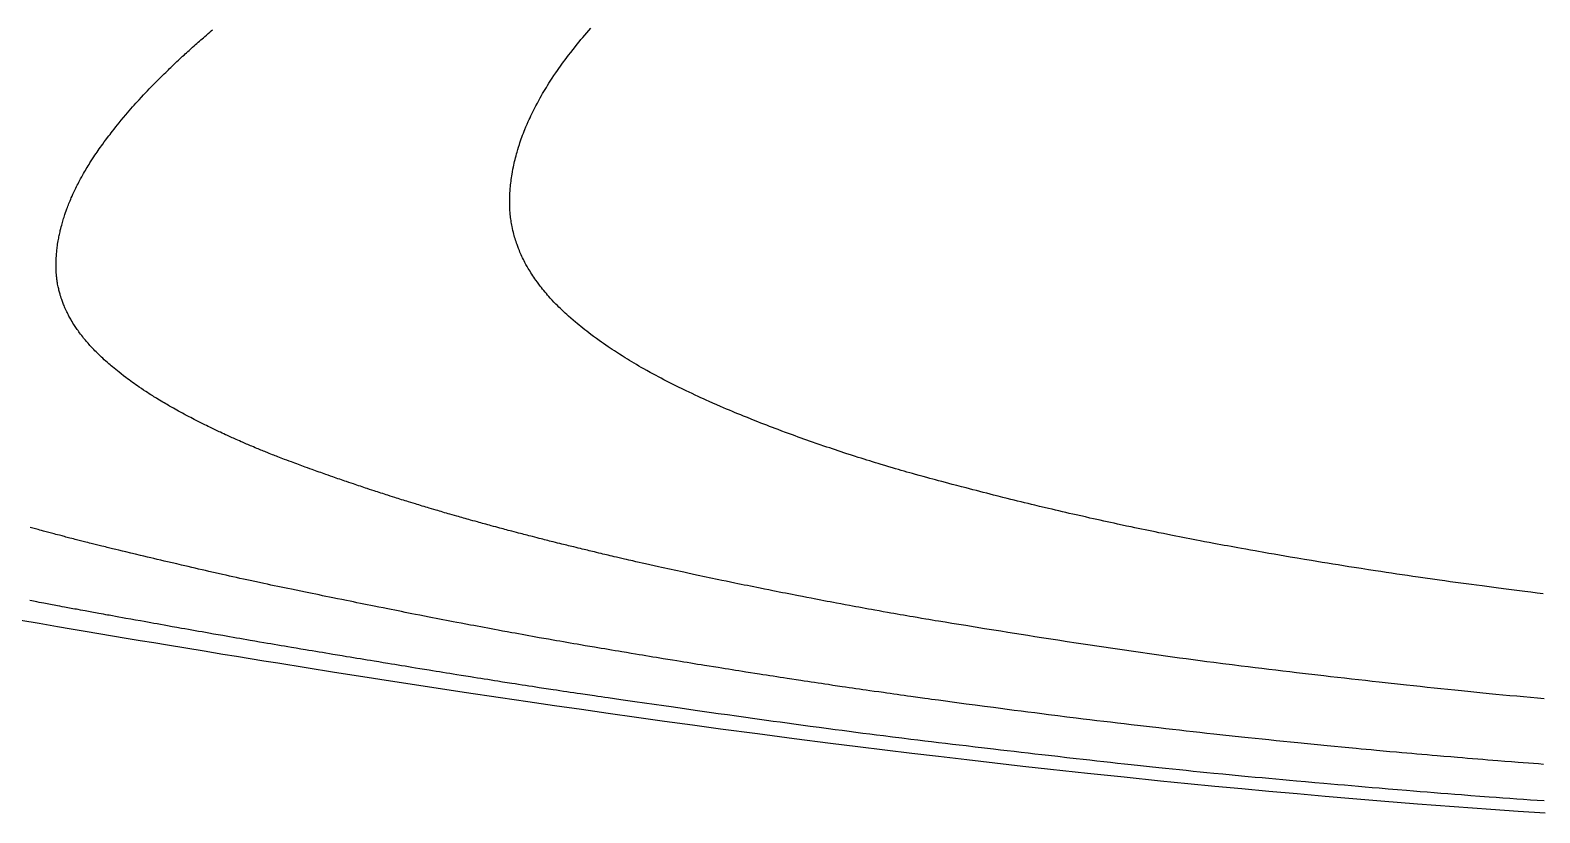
# Model space of a CAD drawing. Extents: x 0 to 9000, y -315 to 2087.
# Drawn here: x 813 to 1955, y -297 to 295 of the extents above; entities that cross this region are included whole.
import ezdxf

# ---------------------------------------------------------------- set-up
doc = ezdxf.new("R2010")
doc.units = 0

msp = doc.modelspace()

# ---------------------------------------------------------------- linework, layer by layer
at = {"layer": 'LAY0', "color": 2}
for points in [[(1958.34, -211.15), (1953.14, -210.688), (1947.93, -210.22), (1942.72, -209.746), (1937.5, -209.264), (1932.26, -208.775), (1927.04, -208.281), (1921.83, -207.783), (1916.62, -207.28), (1909.7, -206.602), (1902.78, -205.914), (1895.86, -205.217), (1890.66, -204.688), (1885.45, -204.153), (1880.23, -203.612), (1875, -203.064), (1869.74, -202.51), (1864.51, -201.953), (1859.3, -201.395), (1854.11, -200.835), (1847.19, -200.083), (1840.29, -199.324), (1833.38, -198.559), (1828.19, -197.98), (1822.98, -197.396), (1817.75, -196.807), (1812.5, -196.212), (1807.2, -195.608), (1801.95, -195.008), (1796.74, -194.41), (1791.56, -193.812), (1784.68, -193.016), (1777.81, -192.216), (1770.93, -191.413), (1765.75, -190.806), (1760.54, -190.194), (1755.3, -189.576), (1750, -188.95), (1744.76, -188.327), (1739.54, -187.698), (1734.32, -187.061), (1729.12, -186.418), (1722.19, -185.55), (1715.27, -184.668), (1708.35, -183.773), (1703.15, -183.093), (1697.95, -182.405), (1692.73, -181.708), (1687.5, -181.002), (1682.25, -180.287), (1677.02, -179.569), (1671.81, -178.846), (1666.61, -178.119), (1659.69, -177.143), (1652.78, -176.156), (1645.86, -175.159), (1640.67, -174.404), (1635.46, -173.642), (1630.24, -172.873), (1625, -172.096), (1619.84, -171.326), (1614.65, -170.547), (1609.44, -169.761), (1604.21, -168.968), (1597.23, -167.902), (1590.25, -166.828), (1583.27, -165.749), (1578.05, -164.936), (1572.84, -164.123), (1567.66, -163.309), (1562.5, -162.496), (1557.48, -161.702), (1552.36, -160.888), (1547.15, -160.058), (1541.88, -159.214), (1534.8, -158.075), (1527.69, -156.926), (1520.6, -155.776), (1515.33, -154.918), (1510.13, -154.067), (1505.01, -153.226), (1500, -152.4), (1497.58, -152), (1495.17, -151.599), (1492.76, -151.196), (1490.35, -150.791), (1487.14, -150.248), (1483.93, -149.702), (1480.72, -149.153), (1478.32, -148.739), (1475.91, -148.323), (1473.5, -147.905), (1471.09, -147.484), (1468.67, -147.062), (1466.26, -146.637), (1463.85, -146.212), (1461.44, -145.785), (1458.23, -145.213), (1455.02, -144.638), (1451.81, -144.06), (1449.4, -143.625), (1446.99, -143.188), (1444.58, -142.749), (1442.17, -142.309), (1439.76, -141.866), (1437.35, -141.422), (1434.94, -140.977), (1432.53, -140.53), (1429.31, -139.932), (1426.1, -139.332), (1422.89, -138.729), (1420.48, -138.275), (1418.07, -137.82), (1415.67, -137.363), (1413.26, -136.904), (1410.85, -136.444), (1408.44, -135.983), (1406.03, -135.52), (1403.62, -135.056), (1400.4, -134.435), (1397.19, -133.811), (1393.97, -133.185), (1391.56, -132.714), (1389.15, -132.242), (1386.75, -131.769), (1384.34, -131.295), (1381.94, -130.819), (1379.53, -130.342), (1377.12, -129.863), (1374.71, -129.382), (1371.49, -128.739), (1368.27, -128.093), (1365.05, -127.444), (1362.64, -126.957), (1360.23, -126.469), (1357.83, -125.98), (1355.43, -125.491), (1353.03, -125.003), (1350.63, -124.511), (1348.22, -124.015), (1345.81, -123.518), (1342.58, -122.851), (1339.35, -122.181), (1336.12, -121.509), (1333.71, -121.004), (1331.3, -120.5), (1328.9, -119.996), (1326.51, -119.492), (1324.13, -118.988), (1321.73, -118.479), (1319.32, -117.967), (1316.9, -117.451), (1313.67, -116.759), (1310.43, -116.064), (1307.2, -115.366), (1304.78, -114.843), (1302.37, -114.32), (1299.98, -113.797), (1297.6, -113.276), (1295.24, -112.758), (1292.85, -112.232), (1290.44, -111.7), (1288.01, -111.162), (1284.76, -110.438), (1281.5, -109.709), (1278.25, -108.979), (1275.83, -108.432), (1273.42, -107.887), (1271.04, -107.345), (1268.68, -106.807), (1267.12, -106.45), (1265.56, -106.092), (1264, -105.734), (1262.45, -105.375), (1260.37, -104.896), (1258.3, -104.415), (1256.23, -103.932), (1254.67, -103.569), (1253.12, -103.205), (1251.56, -102.84), (1250, -102.473), (1248.7, -102.168), (1247.4, -101.861), (1246.1, -101.553), (1244.8, -101.243), (1243.06, -100.83), (1241.31, -100.415), (1239.57, -99.9992), (1238.27, -99.6872), (1236.97, -99.3751), (1235.67, -99.0631), (1234.38, -98.7514), (1233.08, -98.4385), (1231.78, -98.1243), (1230.47, -97.809), (1229.17, -97.4927), (1227.43, -97.0696), (1225.69, -96.6453), (1223.95, -96.2202), (1222.65, -95.901), (1221.35, -95.5816), (1220.05, -95.2623), (1218.75, -94.943), (1217.45, -94.6225), (1216.15, -94.3008), (1214.85, -93.9781), (1213.54, -93.6544), (1211.8, -93.2215), (1210.06, -92.7874), (1208.33, -92.3523), (1207.02, -92.0256), (1205.72, -91.6985), (1204.42, -91.3714), (1203.13, -91.0442), (1201.83, -90.7157), (1200.52, -90.386), (1199.22, -90.0553), (1197.92, -89.7237), (1196.18, -89.2801), (1194.44, -88.8353), (1192.7, -88.3894), (1191.4, -88.0544), (1190.1, -87.7191), (1188.8, -87.3834), (1187.5, -87.0476), (1186.2, -86.7102), (1184.9, -86.3718), (1183.59, -86.0324), (1182.29, -85.692), (1180.55, -85.2369), (1178.82, -84.7805), (1177.08, -84.3228), (1175.78, -83.9788), (1174.47, -83.6342), (1173.17, -83.2892), (1171.88, -82.9437), (1170.57, -82.5965), (1169.27, -82.2484), (1167.97, -81.8993), (1166.66, -81.5494), (1164.93, -81.0814), (1163.19, -80.6119), (1161.45, -80.1411), (1160.15, -79.7871), (1158.85, -79.4324), (1157.55, -79.077), (1156.25, -78.7209), (1154.95, -78.3631), (1153.64, -78.0043), (1152.34, -77.6445), (1151.04, -77.2839), (1149.3, -76.8017), (1147.56, -76.3179), (1145.83, -75.8326), (1144.53, -75.4675), (1143.23, -75.1017), (1141.93, -74.7349), (1140.63, -74.3674), (1139.32, -73.9978), (1138.02, -73.6273), (1136.71, -73.256), (1135.41, -72.8837), (1133.68, -72.386), (1131.94, -71.8866), (1130.2, -71.3855), (1128.9, -71.0085), (1127.6, -70.6305), (1126.3, -70.2516), (1125, -69.8716), (1123.7, -69.4894), (1122.39, -69.1064), (1121.09, -68.7225), (1119.79, -68.3378), (1118.05, -67.8234), (1116.31, -67.3073), (1114.58, -66.7893), (1113.28, -66.3996), (1111.98, -66.0088), (1110.68, -65.6168), (1109.37, -65.2236), (1108.07, -64.8281), (1106.77, -64.4319), (1105.46, -64.0348), (1104.16, -63.6369), (1102.42, -63.105), (1100.69, -62.5712), (1098.96, -62.0356), (1097.65, -61.6325), (1096.35, -61.2283), (1095.05, -60.8227), (1093.75, -60.4158), (1092.44, -60.0065), (1091.14, -59.5966), (1089.84, -59.1859), (1088.53, -58.7743), (1086.8, -58.2241), (1085.06, -57.6721), (1083.33, -57.1182), (1082.03, -56.7014), (1080.73, -56.2833), (1079.43, -55.8638), (1078.12, -55.4429), (1076.82, -55.0197), (1075.51, -54.5957), (1074.21, -54.171), (1072.91, -53.7454), (1071.17, -53.1765), (1069.44, -52.6058), (1067.7, -52.033), (1066.4, -51.6021), (1065.1, -51.1699), (1063.8, -50.7364), (1062.5, -50.3014), (1061.19, -49.8642), (1059.89, -49.4261), (1058.59, -48.9871), (1057.28, -48.5472), (1055.55, -47.959), (1053.81, -47.3689), (1052.08, -46.7769), (1050.78, -46.3315), (1049.48, -45.8849), (1048.18, -45.4371), (1046.87, -44.988), (1045.57, -44.5368), (1044.27, -44.0844), (1042.96, -43.6307), (1041.66, -43.1759), (1039.92, -42.5677), (1038.19, -41.9574), (1036.45, -41.3452), (1035.15, -40.8847), (1033.85, -40.4232), (1032.55, -39.9607), (1031.25, -39.4971), (1029.95, -39.0314), (1028.65, -38.564), (1027.34, -38.0949), (1026.04, -37.6242), (1024.3, -36.9945), (1022.56, -36.3624), (1020.82, -35.7283), (1019.52, -35.2516), (1018.22, -34.7739), (1016.92, -34.2954), (1015.63, -33.8163), (1014.33, -33.3346), (1013.02, -32.8504), (1011.72, -32.3641), (1010.41, -31.8757), (1008.67, -31.2218), (1006.93, -30.5651), (1005.19, -29.9061), (1003.89, -29.4106), (1002.59, -28.9143), (1001.29, -28.4173), (1000, -27.92), (999.007, -27.5368), (998.017, -27.1525), (997.027, -26.767), (996.04, -26.3803), (994.725, -25.8627), (993.412, -25.3427), (992.101, -24.8203), (991.119, -24.4267), (990.138, -24.0316), (989.157, -23.635), (988.177, -23.2367), (987.186, -22.832), (986.196, -22.4261), (985.208, -22.019), (984.221, -21.6105), (982.907, -21.0638), (981.595, -20.5144), (980.284, -19.9622), (979.301, -19.546), (978.319, -19.1282), (977.337, -18.7084), (976.355, -18.2868), (975.362, -17.859), (974.372, -17.4302), (973.384, -17.0001), (972.397, -16.5687), (971.083, -15.9914), (969.771, -15.4115), (968.46, -14.8288), (967.478, -14.3898), (966.496, -13.949), (965.514, -13.5063), (964.532, -13.0616), (963.537, -12.6089), (962.544, -12.1553), (961.553, -11.7005), (960.564, -11.2446), (959.248, -10.6349), (957.935, -10.0231), (956.625, -9.4089), (955.644, -8.9466), (954.665, -8.483), (953.686, -8.0178), (952.709, -7.5511), (951.708, -7.0707), (950.709, -6.5895), (949.713, -6.1075), (948.72, -5.6247), (947.401, -4.9798), (946.087, -4.3336), (944.778, -3.6861), (943.801, -3.1997), (942.826, -2.7127), (941.855, -2.225), (940.886, -1.7368), (939.876, -1.2246), (938.869, -0.712), (937.866, -0.1989), (936.868, 0.3143), (935.544, 0.999), (934.229, 1.6837), (932.923, 2.3681), (931.949, 2.8812), (930.982, 3.3939), (930.02, 3.9062), (929.064, 4.4179), (928.042, 4.9675), (927.027, 5.5171), (926.017, 6.0666), (925.013, 6.6159), (923.685, 7.3475), (922.37, 8.078), (921.067, 8.8071), (920.098, 9.3527), (919.138, 9.8971), (918.185, 10.4402), (917.241, 10.9818), (916.211, 11.5764), (915.189, 12.1709), (914.174, 12.7651), (913.166, 13.3589), (911.836, 14.1498), (910.52, 14.9392), (909.22, 15.7268), (908.255, 16.3162), (907.3, 16.9042), (906.354, 17.4906), (905.418, 18.0754), (904.083, 18.9177), (902.762, 19.7594), (901.456, 20.6011), (900.164, 21.4433), (898.46, 22.568), (896.776, 23.6959), (895.111, 24.8283), (893.874, 25.6813), (892.645, 26.5381), (891.423, 27.3993), (890.209, 28.2654), (888.873, 29.2298), (887.552, 30.1962), (886.244, 31.1649), (884.95, 32.1365), (883.243, 33.437), (881.558, 34.7442), (879.892, 36.0591), (878.655, 37.051), (877.427, 38.0482), (876.209, 39.0512), (875, 40.0605), (874.027, 40.8833), (873.065, 41.7065), (872.114, 42.5301), (871.175, 43.3538), (869.941, 44.4519), (868.73, 45.5493), (867.54, 46.6456), (866.662, 47.4669), (865.798, 48.287), (864.947, 49.1059), (864.109, 49.9232), (863.297, 50.7268), (862.496, 51.5305), (861.706, 52.3344), (860.927, 53.1384), (859.907, 54.2108), (858.906, 55.2837), (857.924, 56.3573), (857.201, 57.163), (856.489, 57.9691), (855.787, 58.7758), (855.097, 59.583), (854.432, 60.3727), (853.778, 61.1629), (853.133, 61.9539), (852.499, 62.7456), (851.67, 63.8026), (850.858, 64.8613), (850.063, 65.922), (849.479, 66.7188), (848.904, 67.5169), (848.34, 68.3164), (847.784, 69.1173), (847.252, 69.9003), (846.729, 70.6843), (846.215, 71.4693), (845.711, 72.2554), (845.053, 73.3054), (844.412, 74.3575), (843.787, 75.4121), (843.329, 76.2046), (842.88, 76.9986), (842.44, 77.7941), (842.009, 78.5911), (841.597, 79.3725), (841.193, 80.155), (840.799, 80.9386), (840.413, 81.7232), (839.912, 82.7713), (839.428, 83.8216), (838.958, 84.874), (838.617, 85.6649), (838.284, 86.4571), (837.96, 87.2507), (837.645, 88.0457), (837.345, 88.8279), (837.052, 89.6112), (836.769, 90.3955), (836.493, 91.1809), (836.14, 92.2298), (835.802, 93.2806), (835.479, 94.3336), (835.247, 95.1246), (835.023, 95.9169), (834.808, 96.7104), (834.601, 97.5051), (834.406, 98.2898), (834.219, 99.0754), (834.041, 99.8619), (833.87, 100.649), (833.657, 101.701), (833.458, 102.754), (833.273, 103.81), (833.145, 104.602), (833.025, 105.396), (832.913, 106.191), (832.81, 106.987), (832.716, 107.775), (832.631, 108.564), (832.553, 109.353), (832.484, 110.144), (832.404, 111.2), (832.339, 112.258), (832.288, 113.318), (832.259, 114.115), (832.239, 114.912), (832.227, 115.711), (832.222, 116.511), (832.227, 117.447), (832.239, 118.383), (832.259, 119.321), (832.288, 120.26), (832.338, 121.513), (832.404, 122.769), (832.484, 124.027), (832.553, 124.972), (832.63, 125.918), (832.716, 126.865), (832.81, 127.814), (832.913, 128.776), (833.025, 129.738), (833.145, 130.702), (833.273, 131.667), (833.457, 132.955), (833.656, 134.246), (833.87, 135.54), (834.04, 136.511), (834.219, 137.484), (834.406, 138.459), (834.601, 139.434), (834.808, 140.426), (835.023, 141.418), (835.246, 142.411), (835.479, 143.406), (835.802, 144.734), (836.14, 146.064), (836.493, 147.396), (836.768, 148.397), (837.052, 149.399), (837.344, 150.403), (837.645, 151.407), (837.96, 152.432), (838.284, 153.457), (838.617, 154.483), (838.958, 155.51), (839.427, 156.882), (839.912, 158.255), (840.413, 159.63), (840.799, 160.664), (841.193, 161.698), (841.597, 162.734), (842.009, 163.771), (842.44, 164.832), (842.88, 165.894), (843.329, 166.957), (843.787, 168.021), (844.412, 169.441), (845.053, 170.863), (845.711, 172.288), (846.215, 173.358), (846.729, 174.429), (847.252, 175.502), (847.784, 176.576), (848.34, 177.679), (848.905, 178.782), (849.479, 179.887), (850.064, 180.994), (850.858, 182.471), (851.67, 183.951), (852.5, 185.434), (853.134, 186.549), (853.778, 187.665), (854.432, 188.784), (855.097, 189.904), (855.788, 191.054), (856.489, 192.206), (857.202, 193.361), (857.925, 194.518), (858.907, 196.065), (859.908, 197.617), (860.929, 199.174), (861.707, 200.344), (862.497, 201.518), (863.297, 202.694), (864.109, 203.874), (864.947, 205.078), (865.799, 206.288), (866.664, 207.503), (867.541, 208.722), (868.731, 210.356), (869.942, 211.996), (871.176, 213.644), (872.115, 214.884), (873.065, 216.127), (874.027, 217.373), (875, 218.621), (876.209, 220.156), (877.427, 221.687), (878.654, 223.215), (879.891, 224.739), (881.557, 226.766), (883.243, 228.791), (884.95, 230.814), (886.245, 232.33), (887.553, 233.848), (888.874, 235.366), (890.209, 236.885), (891.425, 238.256), (892.647, 239.623), (893.878, 240.987), (895.116, 242.349), (896.782, 244.162), (898.466, 245.975), (900.17, 247.79), (901.462, 249.153), (902.767, 250.518), (904.085, 251.887), (905.418, 253.261), (906.355, 254.22), (907.302, 255.183), (908.258, 256.15), (909.223, 257.122), (910.523, 258.423), (911.838, 259.73), (913.169, 261.043), (914.176, 262.03), (915.19, 263.021), (916.212, 264.013), (917.241, 265.008), (918.186, 265.917), (919.138, 266.829), (920.099, 267.746), (921.068, 268.666), (922.37, 269.897), (923.686, 271.134), (925.014, 272.375), (926.017, 273.308), (927.027, 274.244), (928.042, 275.181), (929.064, 276.12), (930.02, 276.996), (930.981, 277.874), (931.949, 278.754), (932.922, 279.635), (934.228, 280.814), (935.543, 281.996), (936.867, 283.179), (937.866, 284.069), (938.868, 284.959), (939.875, 285.85), (940.886, 286.741), (941.854, 287.591), (942.825, 288.442), (943.8, 289.293), (944.777, 290.144), (946.086, 291.279), (947.4, 292.414), (948.719, 293.549), (949.712, 294.4), (950.708, 295.252)], [(1957.66, -131.633), (1952.96, -131.06), (1948.28, -130.483), (1943.6, -129.902), (1939.62, -129.403), (1935.6, -128.896), (1931.57, -128.383), (1927.52, -127.864), (1922.1, -127.165), (1916.68, -126.458), (1911.27, -125.745), (1907.22, -125.208), (1903.19, -124.668), (1899.18, -124.128), (1895.2, -123.588), (1891.2, -123.041), (1887.18, -122.487), (1883.14, -121.928), (1879.1, -121.363), (1873.69, -120.602), (1868.29, -119.834), (1862.89, -119.059), (1858.85, -118.474), (1854.82, -117.886), (1850.8, -117.296), (1846.8, -116.705), (1842.77, -116.104), (1838.73, -115.499), (1834.7, -114.889), (1830.66, -114.274), (1825.28, -113.448), (1819.9, -112.614), (1814.52, -111.772), (1810.49, -111.136), (1806.45, -110.496), (1802.43, -109.851), (1798.4, -109.203), (1794.34, -108.544), (1790.29, -107.883), (1786.26, -107.22), (1782.23, -106.553), (1776.87, -105.658), (1771.51, -104.757), (1766.15, -103.847), (1762.12, -103.159), (1758.09, -102.466), (1754.05, -101.766), (1750, -101.061), (1747.4, -100.607), (1744.8, -100.15), (1742.2, -99.6898), (1739.59, -99.2275), (1736.11, -98.6076), (1732.63, -97.9839), (1729.15, -97.3568), (1726.54, -96.8846), (1723.94, -96.4108), (1721.34, -95.9358), (1718.75, -95.4595), (1716.15, -94.9795), (1713.54, -94.4968), (1710.94, -94.0115), (1708.33, -93.5237), (1704.86, -92.8696), (1701.38, -92.2114), (1697.9, -91.5492), (1695.3, -91.0502), (1692.7, -90.5492), (1690.1, -90.0462), (1687.5, -89.5415), (1684.89, -89.0325), (1682.29, -88.521), (1679.68, -88.007), (1677.08, -87.4905), (1673.6, -86.7979), (1670.13, -86.1009), (1666.66, -85.3995), (1664.05, -84.8706), (1661.45, -84.3392), (1658.85, -83.8054), (1656.25, -83.2691), (1653.64, -82.7281), (1651.03, -82.1849), (1648.43, -81.6393), (1645.82, -81.0913), (1642.35, -80.3568), (1638.88, -79.6177), (1635.41, -78.8738), (1632.81, -78.3126), (1630.21, -77.7486), (1627.6, -77.1816), (1625, -76.6116), (1622.38, -76.0364), (1619.77, -75.4593), (1617.17, -74.8804), (1614.56, -74.2994), (1611.1, -73.5211), (1607.63, -72.7382), (1604.17, -71.9505), (1601.57, -71.3561), (1598.96, -70.7585), (1596.36, -70.1574), (1593.75, -69.5528), (1591.13, -68.9428), (1588.52, -68.3318), (1585.91, -67.7193), (1583.31, -67.1051), (1579.85, -66.2831), (1576.38, -65.4568), (1572.92, -64.6257), (1570.32, -63.9987), (1567.72, -63.3682), (1565.11, -62.734), (1562.5, -62.0957), (1559.88, -61.4535), (1557.27, -60.8103), (1554.66, -60.1657), (1552.06, -59.5195), (1548.6, -58.655), (1545.13, -57.7866), (1541.67, -56.9137), (1539.07, -56.2557), (1536.47, -55.5944), (1533.86, -54.9297), (1531.25, -54.2613), (1528.64, -53.5918), (1526.04, -52.9198), (1523.43, -52.2455), (1520.83, -51.5689), (1517.35, -50.6631), (1513.88, -49.7533), (1510.41, -48.8397), (1507.8, -48.152), (1505.2, -47.4622), (1502.6, -46.7705), (1500, -46.0767), (1497.8, -45.4873), (1495.61, -44.896), (1493.42, -44.3028), (1491.25, -43.7077), (1488.35, -42.9111), (1485.46, -42.1107), (1482.59, -41.3064), (1480.43, -40.7005), (1478.29, -40.0922), (1476.14, -39.4815), (1474.01, -38.8683), (1471.81, -38.2355), (1469.63, -37.6006), (1467.44, -36.9635), (1465.27, -36.324), (1462.38, -35.4675), (1459.49, -34.6063), (1456.61, -33.7401), (1454.46, -33.087), (1452.31, -32.4308), (1450.16, -31.7714), (1448.01, -31.1085), (1445.82, -30.4281), (1443.64, -29.7453), (1441.46, -29.0602), (1439.28, -28.3725), (1436.39, -27.4512), (1433.51, -26.5246), (1430.63, -25.5923), (1428.48, -24.8891), (1426.32, -24.1822), (1424.17, -23.4716), (1422.02, -22.7569), (1419.82, -22.0238), (1417.64, -21.2883), (1415.45, -20.5504), (1413.28, -19.81), (1410.39, -18.8185), (1407.5, -17.8217), (1404.62, -16.8195), (1402.47, -16.064), (1400.32, -15.305), (1398.17, -14.5424), (1396.02, -13.7761), (1393.82, -12.9833), (1391.62, -12.1883), (1389.43, -11.3911), (1387.24, -10.5916), (1384.34, -9.5222), (1381.45, -8.4489), (1378.58, -7.3716), (1376.43, -6.561), (1374.29, -5.7482), (1372.16, -4.9333), (1370.03, -4.1161), (1367.8, -3.2529), (1365.58, -2.3878), (1363.37, -1.5211), (1361.17, -0.6529), (1358.25, 0.5064), (1355.36, 1.6674), (1352.49, 2.8293), (1350.35, 3.7011), (1348.23, 4.5729), (1346.13, 5.4446), (1344.04, 6.3158), (1341.77, 7.266), (1339.52, 8.2173), (1337.29, 9.1693), (1335.07, 10.1216), (1332.14, 11.3913), (1329.25, 12.66), (1326.39, 13.9268), (1324.27, 14.8752), (1322.17, 15.8216), (1320.09, 16.7656), (1318.04, 17.707), (1315.75, 18.7673), (1313.48, 19.829), (1311.23, 20.8915), (1309, 21.9544), (1306.06, 23.3715), (1303.17, 24.7877), (1300.32, 26.2019), (1298.21, 27.2607), (1296.13, 28.3174), (1294.07, 29.3715), (1292.05, 30.4227), (1290.1, 31.444), (1288.17, 32.4668), (1286.26, 33.4915), (1284.37, 34.5186), (1281.86, 35.8928), (1279.38, 37.2733), (1276.93, 38.6613), (1275.1, 39.7079), (1273.28, 40.76), (1271.47, 41.818), (1269.67, 42.8825), (1267.97, 43.9013), (1266.28, 44.9233), (1264.6, 45.9486), (1262.93, 46.9774), (1260.73, 48.3549), (1258.55, 49.7395), (1256.38, 51.1317), (1254.77, 52.181), (1253.17, 53.2352), (1251.58, 54.2942), (1250, 55.3585), (1248.29, 56.5239), (1246.6, 57.6921), (1244.92, 58.8624), (1243.27, 60.0345), (1241.09, 61.599), (1238.95, 63.1644), (1236.85, 64.7295), (1235.3, 65.9024), (1233.78, 67.0739), (1232.28, 68.2435), (1230.8, 69.4108), (1229.37, 70.5535), (1227.97, 71.697), (1226.58, 72.8411), (1225.22, 73.9859), (1223.43, 75.5133), (1221.67, 77.042), (1219.95, 78.5718), (1218.69, 79.72), (1217.44, 80.8688), (1216.21, 82.0183), (1215, 83.1685), (1213.84, 84.2912), (1212.7, 85.4149), (1211.58, 86.5398), (1210.48, 87.666), (1209.03, 89.1697), (1207.62, 90.6762), (1206.23, 92.1856), (1205.22, 93.3198), (1204.22, 94.4559), (1203.24, 95.5941), (1202.27, 96.7344), (1201.35, 97.8471), (1200.44, 98.9614), (1199.56, 100.077), (1198.68, 101.195), (1197.54, 102.689), (1196.43, 104.186), (1195.35, 105.687), (1194.56, 106.816), (1193.79, 107.947), (1193.03, 109.08), (1192.28, 110.217), (1191.57, 111.328), (1190.88, 112.441), (1190.2, 113.556), (1189.54, 114.674), (1188.68, 116.167), (1187.84, 117.663), (1187.04, 119.164), (1186.45, 120.293), (1185.88, 121.424), (1185.32, 122.558), (1184.78, 123.694), (1184.27, 124.809), (1183.77, 125.927), (1183.28, 127.046), (1182.81, 128.168), (1182.21, 129.666), (1181.63, 131.168), (1181.08, 132.675), (1180.68, 133.807), (1180.3, 134.942), (1179.93, 136.079), (1179.58, 137.218), (1179.24, 138.341), (1178.92, 139.466), (1178.62, 140.593), (1178.33, 141.722), (1177.97, 143.231), (1177.63, 144.743), (1177.31, 146.259), (1177.09, 147.398), (1176.89, 148.54), (1176.7, 149.684), (1176.52, 150.831), (1176.36, 151.964), (1176.22, 153.099), (1176.09, 154.236), (1175.97, 155.376), (1175.83, 156.898), (1175.72, 158.425), (1175.64, 159.955), (1175.59, 161.106), (1175.55, 162.259), (1175.53, 163.415), (1175.53, 164.574), (1175.53, 165.897), (1175.55, 167.223), (1175.59, 168.549), (1175.64, 169.877), (1175.72, 171.65), (1175.83, 173.426), (1175.97, 175.206), (1176.09, 176.542), (1176.22, 177.88), (1176.36, 179.22), (1176.52, 180.562), (1176.7, 181.925), (1176.89, 183.289), (1177.09, 184.655), (1177.31, 186.022), (1177.63, 187.848), (1177.96, 189.678), (1178.33, 191.51), (1178.62, 192.887), (1178.92, 194.266), (1179.24, 195.646), (1179.57, 197.029), (1179.93, 198.437), (1180.3, 199.847), (1180.68, 201.258), (1181.08, 202.671), (1181.63, 204.558), (1182.21, 206.448), (1182.81, 208.341), (1183.28, 209.763), (1183.77, 211.187), (1184.27, 212.613), (1184.78, 214.041), (1185.32, 215.502), (1185.88, 216.964), (1186.45, 218.427), (1187.04, 219.892), (1187.84, 221.847), (1188.68, 223.806), (1189.54, 225.767), (1190.2, 227.241), (1190.88, 228.716), (1191.58, 230.194), (1192.28, 231.674), (1193.03, 233.193), (1193.79, 234.714), (1194.56, 236.237), (1195.36, 237.761), (1196.44, 239.796), (1197.55, 241.834), (1198.68, 243.876), (1199.56, 245.41), (1200.45, 246.947), (1201.35, 248.485), (1202.27, 250.027), (1203.24, 251.614), (1204.22, 253.204), (1205.22, 254.796), (1206.24, 256.39), (1207.62, 258.52), (1209.03, 260.654), (1210.48, 262.794), (1211.58, 264.402), (1212.7, 266.014), (1213.85, 267.629), (1215, 269.247), (1216.21, 270.913), (1217.44, 272.584), (1218.69, 274.26), (1219.96, 275.939), (1221.68, 278.185), (1223.43, 280.439), (1225.22, 282.7), (1226.59, 284.401), (1227.97, 286.106), (1229.38, 287.815), (1230.8, 289.529), (1232.28, 291.287), (1233.78, 293.055), (1235.3, 294.83), (1236.85, 296.614)], [(1957.82, -260.755), (1954, -260.47), (1950.17, -260.184), (1946.34, -259.894), (1942.51, -259.603), (1938.67, -259.308), (1933.56, -258.913), (1928.44, -258.513), (1923.32, -258.11), (1919.49, -257.805), (1915.65, -257.499), (1911.82, -257.19), (1908, -256.88), (1904.18, -256.568), (1900.35, -256.254), (1896.51, -255.937), (1892.68, -255.617), (1887.56, -255.188), (1882.44, -254.755), (1877.32, -254.318), (1873.48, -253.989), (1869.65, -253.657), (1865.82, -253.325), (1862, -252.99), (1858.18, -252.654), (1854.36, -252.315), (1850.52, -251.974), (1846.68, -251.63), (1841.56, -251.167), (1836.43, -250.701), (1831.31, -250.232), (1827.47, -249.878), (1823.64, -249.522), (1819.82, -249.165), (1816, -248.807), (1810.52, -248.29), (1805.04, -247.767), (1799.53, -247.239), (1794.02, -246.706), (1786.67, -245.988), (1779.31, -245.262), (1771.96, -244.528), (1766.45, -243.974), (1760.96, -243.417), (1755.47, -242.856), (1750, -242.293), (1744.84, -241.758), (1739.65, -241.216), (1734.44, -240.669), (1729.21, -240.116), (1722.24, -239.372), (1715.25, -238.621), (1708.27, -237.864), (1703.05, -237.293), (1697.85, -236.721), (1692.66, -236.147), (1687.5, -235.572), (1682.33, -234.993), (1677.13, -234.407), (1671.92, -233.816), (1666.7, -233.22), (1659.73, -232.418), (1652.75, -231.61), (1645.78, -230.795), (1640.57, -230.181), (1635.36, -229.565), (1630.17, -228.947), (1625, -228.328), (1619.8, -227.702), (1614.6, -227.071), (1609.39, -226.436), (1604.18, -225.797), (1597.22, -224.938), (1590.26, -224.073), (1583.31, -223.201), (1578.1, -222.544), (1572.89, -221.883), (1567.69, -221.221), (1562.5, -220.555), (1557.27, -219.881), (1552.06, -219.205), (1546.85, -218.527), (1541.64, -217.845), (1534.71, -216.933), (1527.78, -216.014), (1520.85, -215.09), (1515.64, -214.392), (1510.44, -213.691), (1505.22, -212.986), (1500, -212.277), (1497.4, -211.922), (1494.8, -211.566), (1492.19, -211.209), (1489.59, -210.851), (1486.11, -210.373), (1482.64, -209.892), (1479.16, -209.41), (1476.56, -209.047), (1473.95, -208.684), (1471.35, -208.319), (1468.75, -207.955), (1466.15, -207.588), (1463.54, -207.221), (1460.94, -206.853), (1458.33, -206.483), (1454.86, -205.989), (1451.39, -205.493), (1447.91, -204.995), (1445.31, -204.62), (1442.7, -204.245), (1440.1, -203.869), (1437.5, -203.492), (1434.9, -203.114), (1432.29, -202.734), (1429.69, -202.354), (1427.08, -201.972), (1423.61, -201.462), (1420.14, -200.949), (1416.66, -200.436), (1414.06, -200.049), (1411.46, -199.661), (1408.85, -199.273), (1406.25, -198.884), (1403.64, -198.493), (1401.04, -198.101), (1398.43, -197.708), (1395.83, -197.314), (1392.36, -196.788), (1388.89, -196.259), (1385.42, -195.73), (1382.81, -195.331), (1380.21, -194.931), (1377.61, -194.53), (1375, -194.128), (1372.39, -193.724), (1369.78, -193.32), (1367.18, -192.915), (1364.57, -192.51), (1361.11, -191.968), (1357.64, -191.424), (1354.17, -190.879), (1351.57, -190.469), (1348.96, -190.057), (1346.36, -189.645), (1343.75, -189.231), (1341.14, -188.815), (1338.53, -188.399), (1335.92, -187.983), (1333.32, -187.567), (1329.85, -187.011), (1326.39, -186.453), (1322.93, -185.894), (1320.32, -185.474), (1317.72, -185.052), (1315.11, -184.629), (1312.5, -184.205), (1309.88, -183.778), (1307.27, -183.352), (1304.66, -182.926), (1302.06, -182.501), (1298.6, -181.934), (1295.14, -181.366), (1291.68, -180.797), (1289.08, -180.368), (1286.48, -179.939), (1283.87, -179.507), (1281.25, -179.074), (1278.61, -178.637), (1275.99, -178.203), (1273.39, -177.771), (1270.79, -177.34), (1267.35, -176.766), (1263.9, -176.193), (1260.45, -175.618), (1257.86, -175.185), (1255.26, -174.751), (1252.64, -174.313), (1250, -173.873), (1247.4, -173.437), (1244.79, -173), (1242.19, -172.561), (1239.58, -172.12), (1236.11, -171.531), (1232.63, -170.938), (1229.16, -170.343), (1226.56, -169.896), (1223.95, -169.447), (1221.35, -168.996), (1218.75, -168.545), (1216.14, -168.091), (1213.54, -167.636), (1210.93, -167.179), (1208.33, -166.721), (1204.86, -166.108), (1201.38, -165.492), (1197.91, -164.874), (1195.31, -164.408), (1192.71, -163.941), (1190.1, -163.473), (1187.5, -163.003), (1184.89, -162.53), (1182.28, -162.057), (1179.67, -161.582), (1177.07, -161.106), (1173.6, -160.471), (1170.14, -159.832), (1166.67, -159.191), (1164.07, -158.709), (1161.47, -158.225), (1158.86, -157.738), (1156.25, -157.25), (1153.63, -156.759), (1151.02, -156.268), (1148.42, -155.776), (1145.82, -155.284), (1142.35, -154.626), (1138.89, -153.967), (1135.43, -153.305), (1132.83, -152.806), (1130.22, -152.306), (1127.61, -151.803), (1125, -151.298), (1122.38, -150.791), (1119.77, -150.284), (1117.16, -149.777), (1114.56, -149.27), (1111.1, -148.593), (1107.64, -147.915), (1104.18, -147.235), (1101.58, -146.723), (1098.98, -146.209), (1096.37, -145.692), (1093.75, -145.173), (1091.12, -144.651), (1088.51, -144.131), (1085.9, -143.612), (1083.31, -143.093), (1079.85, -142.402), (1076.4, -141.709), (1072.94, -141.015), (1070.34, -140.492), (1067.74, -139.967), (1065.12, -139.44), (1062.5, -138.909), (1059.91, -138.384), (1057.31, -137.857), (1054.7, -137.329), (1052.09, -136.799), (1048.61, -136.091), (1045.13, -135.382), (1041.65, -134.672), (1039.04, -134.14), (1036.44, -133.608), (1033.84, -133.076), (1031.25, -132.545), (1028.73, -132.028), (1026.16, -131.501), (1023.56, -130.967), (1020.93, -130.427), (1017.39, -129.701), (1013.85, -128.972), (1010.32, -128.245), (1007.69, -127.703), (1005.09, -127.166), (1002.52, -126.636), (1000, -126.115), (997.368, -125.569), (994.75, -125.023), (992.143, -124.475), (989.545, -123.925), (986.089, -123.189), (982.637, -122.447), (979.184, -121.699), (976.588, -121.134), (973.986, -120.564), (971.374, -119.989), (968.75, -119.408), (966.111, -118.822), (963.49, -118.237), (960.884, -117.652), (958.289, -117.068), (954.839, -116.288), (951.394, -115.505), (947.947, -114.718), (945.353, -114.124), (942.75, -113.525), (940.134, -112.922), (937.5, -112.313), (934.883, -111.707), (932.272, -111.101), (929.667, -110.494), (927.066, -109.887), (923.602, -109.077), (920.139, -108.265), (916.676, -107.45), (914.076, -106.838), (911.472, -106.223), (908.864, -105.607), (906.25, -104.988), (903.876, -104.426), (901.382, -103.833), (898.785, -103.216), (896.109, -102.579), (892.461, -101.709), (888.781, -100.83), (885.134, -99.9573), (882.459, -99.3158), (879.864, -98.6923), (877.371, -98.0923), (875, -97.5204), (873.991, -97.2765), (872.983, -97.0321), (871.975, -96.7874), (870.969, -96.5422), (869.627, -96.2144), (868.286, -95.8857), (866.945, -95.556), (865.939, -95.308), (864.933, -95.0593), (863.926, -94.8099), (862.918, -94.5598), (861.91, -94.3088), (860.902, -94.0576), (859.895, -93.8059), (858.888, -93.5538), (857.546, -93.2171), (856.205, -92.8795), (854.863, -92.541), (853.857, -92.2865), (852.851, -92.0315), (851.844, -91.7758), (850.837, -91.5196), (849.829, -91.2627), (848.821, -91.0054), (847.814, -90.7478), (846.807, -90.4898), (845.465, -90.1451), (844.123, -89.7998), (842.781, -89.4536), (841.775, -89.1935), (840.768, -88.9329), (839.762, -88.6719), (838.755, -88.4104), (837.749, -88.1485), (836.742, -87.8861), (835.735, -87.6232), (834.727, -87.3599), (833.384, -87.0081), (832.041, -86.6556), (830.698, -86.3025), (829.692, -86.0373), (828.685, -85.7717), (827.679, -85.5059), (826.674, -85.2397), (825.669, -84.9734), (824.663, -84.7063), (823.656, -84.4386), (822.648, -84.1703), (821.303, -83.8118), (819.959, -83.4525), (818.615, -83.0927), (817.608, -82.8225), (816.601, -82.5522), (815.596, -82.2818), (814.592, -82.0114), (813.59, -81.7409), (812.584, -81.4693)], [(1958.33, -288.47), (1953.12, -288.12), (1947.92, -287.764), (1942.71, -287.403), (1937.5, -287.038), (1932.29, -286.667), (1927.07, -286.291), (1921.87, -285.911), (1916.66, -285.527), (1909.72, -285.008), (1902.77, -284.481), (1895.83, -283.948), (1890.63, -283.543), (1885.42, -283.134), (1880.21, -282.722), (1875, -282.305), (1869.78, -281.885), (1864.57, -281.462), (1859.36, -281.036), (1854.16, -280.607), (1847.22, -280.03), (1840.28, -279.449), (1833.34, -278.862), (1828.13, -278.419), (1822.92, -277.974), (1817.71, -277.526), (1812.5, -277.075), (1807.28, -276.622), (1802.06, -276.167), (1796.85, -275.711), (1791.65, -275.254), (1784.71, -274.642), (1777.78, -274.028), (1770.85, -273.411), (1765.65, -272.947), (1760.44, -272.481), (1755.22, -272.014), (1750, -271.545), (1744.79, -271.074), (1739.57, -270.597), (1734.36, -270.114), (1729.15, -269.625), (1722.21, -268.966), (1715.27, -268.296), (1708.33, -267.617), (1703.12, -267.102), (1697.92, -266.582), (1692.71, -266.057), (1687.5, -265.527), (1682.28, -264.992), (1677.07, -264.453), (1671.86, -263.909), (1666.65, -263.362), (1659.71, -262.626), (1652.77, -261.883), (1645.83, -261.134), (1640.63, -260.568), (1635.42, -259.998), (1630.21, -259.424), (1625, -258.847), (1619.78, -258.267), (1614.57, -257.683), (1609.36, -257.098), (1604.15, -256.51), (1597.21, -255.723), (1590.28, -254.932), (1583.34, -254.137), (1578.13, -253.538), (1572.93, -252.936), (1567.72, -252.333), (1562.5, -251.727), (1557.26, -251.117), (1552.04, -250.508), (1546.83, -249.899), (1541.63, -249.29), (1534.71, -248.478), (1527.79, -247.665), (1520.87, -246.849), (1515.67, -246.237), (1510.46, -245.622), (1505.24, -245.006), (1500, -244.388), (1494.78, -243.769), (1489.57, -243.144), (1484.36, -242.515), (1479.15, -241.879), (1472.21, -241.025), (1465.27, -240.16), (1458.33, -239.287), (1453.12, -238.627), (1447.92, -237.961), (1442.71, -237.291), (1437.5, -236.615), (1432.28, -235.935), (1427.07, -235.251), (1421.86, -234.563), (1416.65, -233.872), (1409.71, -232.945), (1402.77, -232.011), (1395.83, -231.072), (1390.63, -230.363), (1385.42, -229.652), (1380.21, -228.937), (1375, -228.219), (1369.78, -227.497), (1364.57, -226.773), (1359.36, -226.048), (1354.15, -225.321), (1347.21, -224.348), (1340.28, -223.372), (1333.34, -222.393), (1328.13, -221.656), (1322.92, -220.918), (1317.71, -220.178), (1312.5, -219.436), (1307.78, -218.763), (1302.8, -218.052), (1297.61, -217.311), (1292.25, -216.544), (1284.94, -215.497), (1277.56, -214.439), (1270.24, -213.39), (1264.89, -212.621), (1259.7, -211.876), (1254.72, -211.162), (1250, -210.484), (1247.39, -210.109), (1244.79, -209.733), (1242.18, -209.355), (1239.58, -208.976), (1236.11, -208.469), (1232.64, -207.96), (1229.16, -207.448), (1226.56, -207.063), (1223.96, -206.676), (1221.35, -206.288), (1218.75, -205.899), (1216.14, -205.508), (1213.54, -205.117), (1210.93, -204.724), (1208.33, -204.33), (1204.86, -203.803), (1201.39, -203.274), (1197.91, -202.743), (1195.31, -202.344), (1192.71, -201.944), (1190.1, -201.543), (1187.5, -201.14), (1184.89, -200.737), (1182.29, -200.332), (1179.69, -199.927), (1177.08, -199.521), (1173.61, -198.978), (1170.14, -198.433), (1166.66, -197.887), (1164.06, -197.477), (1161.46, -197.065), (1158.85, -196.653), (1156.25, -196.24), (1153.65, -195.826), (1151.04, -195.412), (1148.44, -194.997), (1145.83, -194.581), (1142.36, -194.025), (1138.89, -193.468), (1135.41, -192.91), (1132.81, -192.49), (1130.21, -192.07), (1127.6, -191.65), (1125, -191.229), (1122.4, -190.807), (1119.79, -190.385), (1117.19, -189.962), (1114.58, -189.539), (1111.11, -188.973), (1107.64, -188.406), (1104.16, -187.839), (1101.56, -187.413), (1098.96, -186.987), (1096.35, -186.56), (1093.75, -186.133), (1091.15, -185.706), (1088.55, -185.278), (1085.95, -184.85), (1083.34, -184.42), (1079.86, -183.847), (1076.39, -183.273), (1072.91, -182.698), (1070.3, -182.267), (1067.7, -181.836), (1065.1, -181.405), (1062.5, -180.974), (1059.91, -180.545), (1057.32, -180.114), (1054.71, -179.682), (1052.1, -179.248), (1048.62, -178.668), (1045.13, -178.087), (1041.64, -177.506), (1039.04, -177.07), (1036.43, -176.636), (1033.84, -176.202), (1031.25, -175.77), (1028.7, -175.344), (1026.12, -174.913), (1023.52, -174.477), (1020.9, -174.038), (1017.39, -173.449), (1013.86, -172.858), (1010.35, -172.268), (1007.73, -171.828), (1005.12, -171.39), (1002.55, -170.957), (1000, -170.528), (997.403, -170.09), (994.802, -169.649), (992.197, -169.207), (989.59, -168.762), (986.111, -168.167), (982.631, -167.569), (979.153, -166.969), (976.547, -166.518), (973.944, -166.066), (971.344, -165.614), (968.75, -165.162), (966.163, -164.71), (963.567, -164.255), (960.963, -163.798), (958.353, -163.34), (954.867, -162.726), (951.379, -162.11), (947.893, -161.494), (945.284, -161.031), (942.68, -160.57), (940.085, -160.109), (937.5, -159.649), (934.963, -159.197), (932.39, -158.739), (929.787, -158.274), (927.162, -157.805), (923.64, -157.176), (920.108, -156.544), (916.586, -155.913), (913.961, -155.443), (911.359, -154.976), (908.786, -154.514), (906.25, -154.059), (903.91, -153.638), (901.433, -153.193), (898.839, -152.726), (896.153, -152.243), (892.48, -151.581), (888.769, -150.912), (885.095, -150.25), (882.41, -149.765), (879.816, -149.297), (877.339, -148.849), (875, -148.426), (873.701, -148.191), (872.4, -147.955), (871.098, -147.719), (869.795, -147.482), (868.056, -147.165), (866.317, -146.848), (864.579, -146.531), (863.276, -146.293), (861.974, -146.054), (860.673, -145.816), (859.375, -145.578), (858.077, -145.34), (856.777, -145.1), (855.474, -144.861), (854.171, -144.621), (852.432, -144.3), (850.692, -143.979), (848.953, -143.657), (847.649, -143.416), (846.348, -143.175), (845.048, -142.934), (843.75, -142.693), (842.453, -142.453), (841.154, -142.211), (839.852, -141.969), (838.548, -141.726), (836.807, -141.402), (835.066, -141.077), (833.326, -140.752), (832.022, -140.509), (830.72, -140.266), (829.421, -140.022), (828.125, -139.78), (826.831, -139.537), (825.533, -139.294), (824.231, -139.05), (822.926, -138.805), (821.184, -138.477), (819.44, -138.15), (817.698, -137.822), (816.394, -137.576), (815.092, -137.331), (813.794, -137.086), (812.5, -136.842)], [(805.539, -151.585), (819.428, -153.969), (833.318, -156.343), (843.737, -158.117), (854.157, -159.886), (864.578, -161.648), (875, -163.405), (885.411, -165.154), (895.823, -166.898), (906.236, -168.635), (916.651, -170.367), (930.538, -172.666), (944.427, -174.955), (958.318, -177.233), (968.737, -178.934), (979.157, -180.629), (989.578, -182.318), (1000, -184), (1021.59, -187.462), (1043.01, -190.866), (1064.29, -194.215), (1085.43, -197.509), (1113.39, -201.816), (1141.12, -206.029), (1168.64, -210.15), (1189.14, -213.182), (1209.53, -216.164), (1229.81, -219.097), (1250, -221.981), (1271.44, -225.007), (1292.76, -227.976), (1313.96, -230.89), (1335.04, -233.747), (1362.98, -237.472), (1390.72, -241.1), (1418.29, -244.633), (1438.85, -247.221), (1459.32, -249.756), (1479.7, -252.239), (1500, -254.671), (1521.34, -257.183), (1542.59, -259.637), (1563.73, -262.032), (1584.77, -264.37), (1612.69, -267.397), (1640.45, -270.323), (1668.05, -273.148), (1688.65, -275.201), (1709.18, -277.198), (1729.63, -279.14), (1750, -281.025), (1771.27, -282.942), (1792.46, -284.797), (1813.56, -286.591), (1834.58, -288.323), (1862.48, -290.538), (1890.24, -292.645), (1917.87, -294.644), (1938.5, -296.074), (1959.07, -297.442)]]:
    msp.add_lwpolyline(points, dxfattribs=at)

doc.saveas('drawing.dxf')
